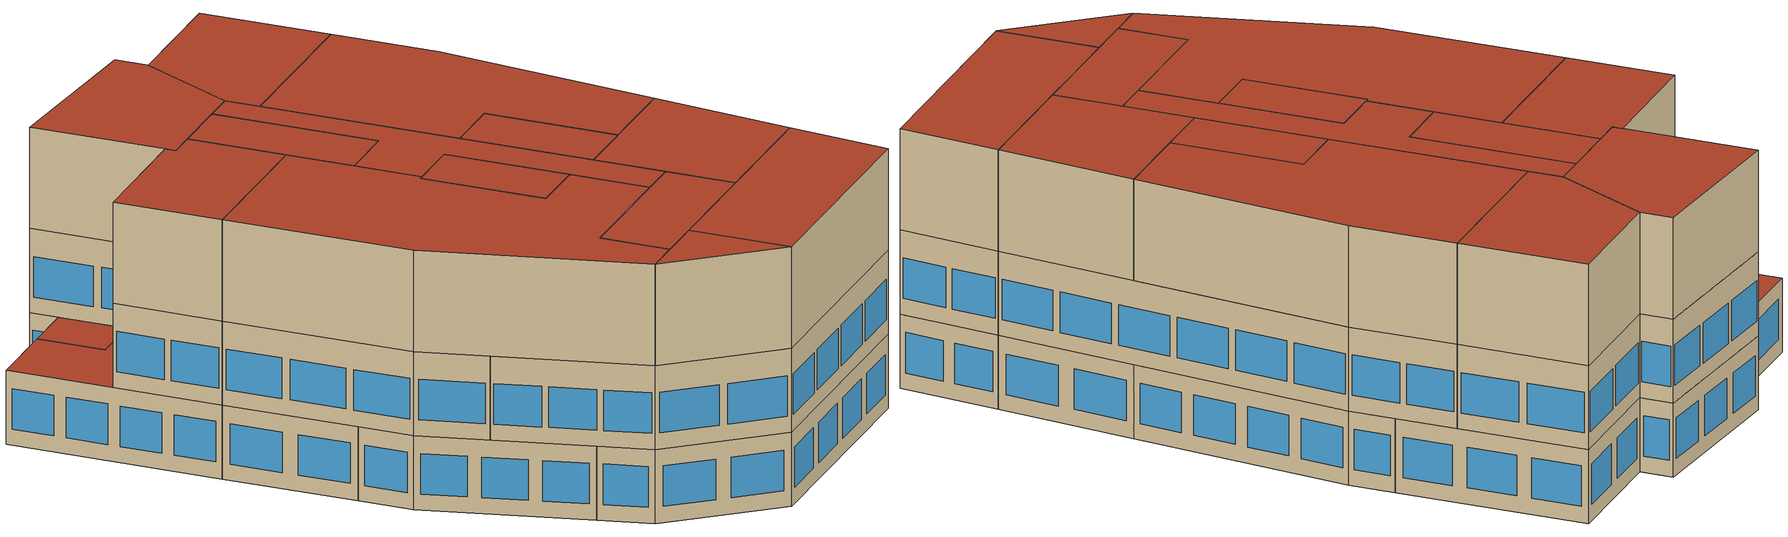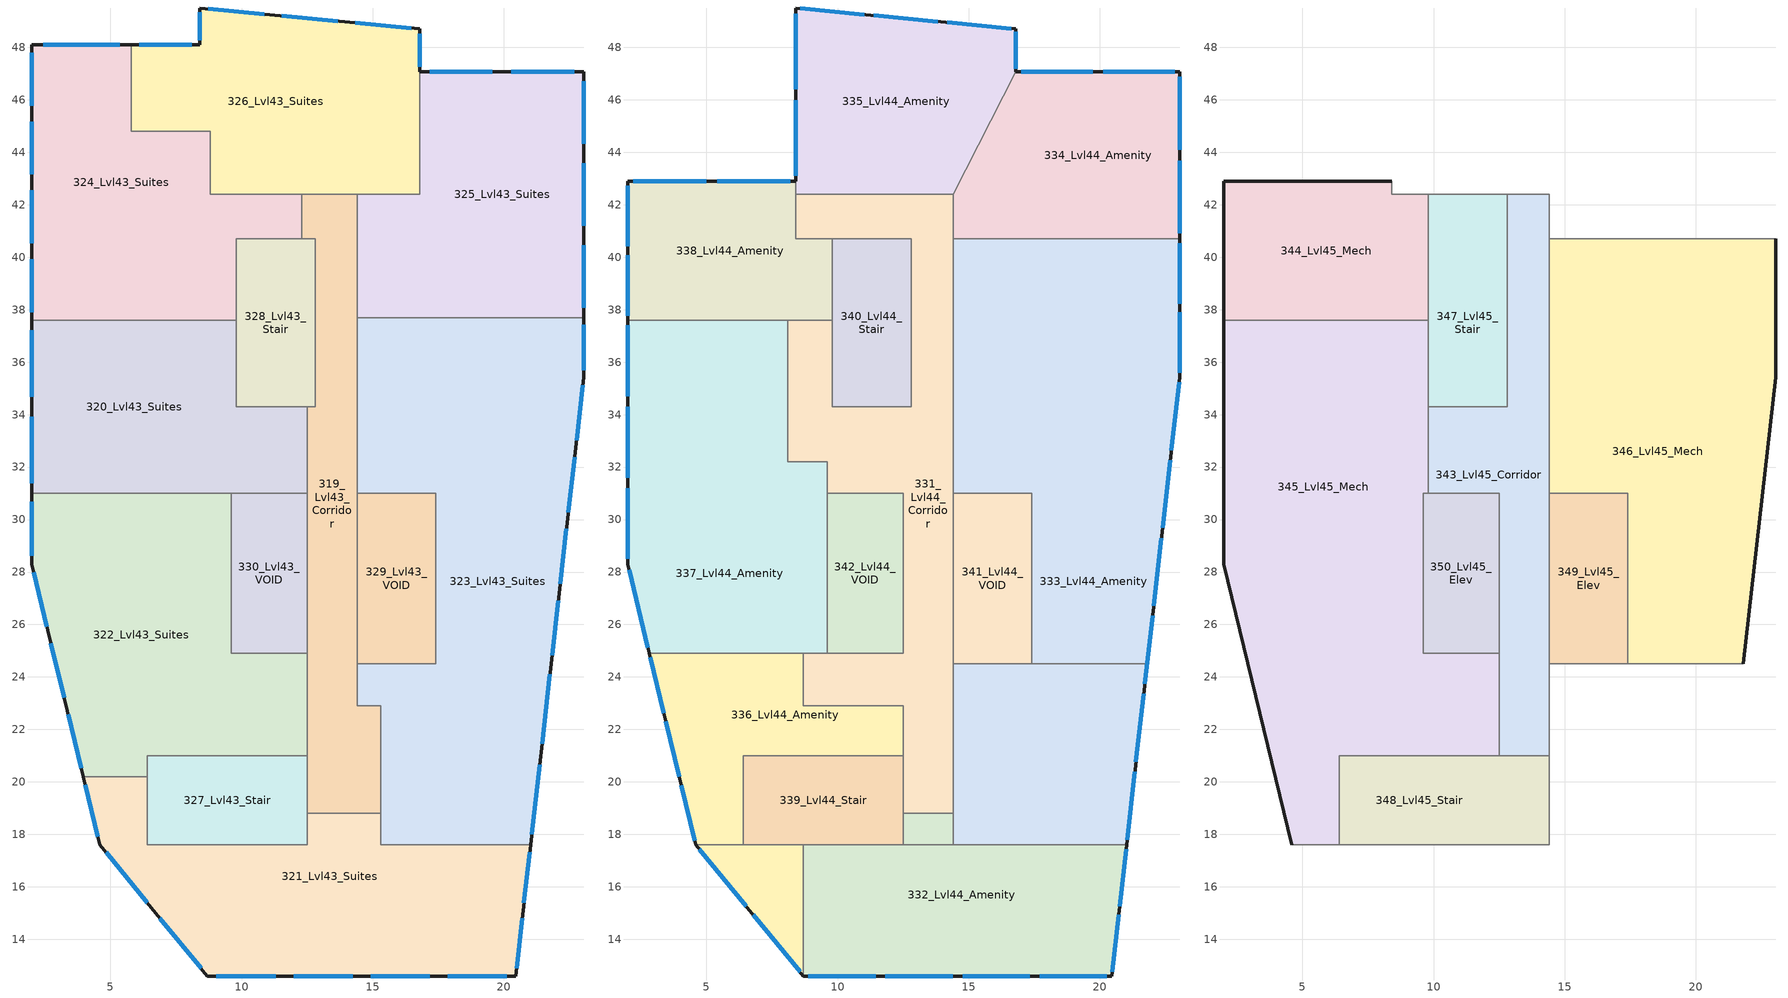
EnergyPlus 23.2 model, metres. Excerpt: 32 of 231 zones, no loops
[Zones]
319_Lvl43_Corridor
 floor adiabatic (Interior Floor): 14.4,42.4 14.4,22.9 15.3,22.9 15.3,18.8 12.5,18.8 12.5,34.3 12.8,34.3 12.8,40.7 12.3,40.7 12.3,42.4 z40.35
 wall to 321_Lvl43_Suites (Interior Wall): 12.5,18.8 15.3,18.8 z40.35:44
 wall to 328_Lvl43_Stair (Interior Wall): 12.3,40.7 12.8,40.7 12.8,34.3 12.5,34.3 z40.35:44
 wall to 320_Lvl43_Suites (Interior Wall): 12.5,34.3 12.5,31 z40.35:44
 wall to 330_Lvl43_VOID (Interior Wall): 12.5,31 12.5,24.9 z40.35:44
 wall to 322_Lvl43_Suites (Interior Wall): 12.5,24.9 12.5,21 z40.35:44
 wall to 327_Lvl43_Stair (Interior Wall): 12.5,21 12.5,18.8 z40.35:44
 wall to 323_Lvl43_Suites (Interior Wall): 15.3,18.8 15.3,22.9 14.4,22.9 14.4,24.5 / 14.4,31 14.4,37.7 z40.35:44
 wall to 329_Lvl43_VOID (Interior Wall): 14.4,24.5 14.4,31 z40.35:44
 wall to 325_Lvl43_Suites (Interior Wall): 14.4,37.7 14.4,42.4 z40.35:44
 wall to 326_Lvl43_Suites (Interior Wall): 14.4,42.4 12.3,42.4 z40.35:44
 wall to 324_Lvl43_Suites (Interior Wall): 12.3,42.4 12.3,40.7 z40.35:44
 ceiling adiabatic (Interior Ceiling): 14.4,22.9 14.4,18.8 15.3,18.8 15.3,22.9 z44; 12.3,42.4 12.3,40.7 12.8,40.7 12.8,34.3 12.5,34.3 12.5,18.8 14.4,18.8 14.4,42.4 z44
320_Lvl43_Suites
 floor adiabatic (Interior Floor): 9.8,37.6 9.8,34.3 12.5,34.3 12.5,31 2,31 2,37.6 z40.35
 wall outside (Typ Wall 1): 2,37.6 2,31 z40.35:44
 wall to 322_Lvl43_Suites (Interior Wall): 2,31 9.6,31 z40.35:44
 wall to 330_Lvl43_VOID (Interior Wall): 9.6,31 12.5,31 z40.35:44
 wall to 328_Lvl43_Stair (Interior Wall): 12.5,34.3 9.8,34.3 9.8,37.6 z40.35:44
 wall to 324_Lvl43_Suites (Interior Wall): 9.8,37.6 2,37.6 z40.35:44
 window (Typical Glass): 2,37.21 2,34.69 / 2,33.91 2,31.39 z41.15:43.15
 ceiling adiabatic (Interior Ceiling): 2,37.6 2,31 9.6,31 9.6,32.2 8.1,32.2 8.1,37.6 z44; 8.1,37.6 8.1,32.2 9.6,32.2 9.6,31 12.5,31 12.5,34.3 9.8,34.3 9.8,37.6 z44
321_Lvl43_Suites
 floor adiabatic (Interior Floor): 21.02,17.6 20.45,12.6 8.7,12.6 4.6,17.6 3.97,20.2 6.4,20.2 6.4,17.6 12.5,17.6 12.5,18.8 15.3,18.8 15.3,17.6 z40.35
 wall outside (Typ Wall 1): 3.97,20.2 4.6,17.6 8.7,12.6 20.45,12.6 21.02,17.6 z40.35:44
 wall to 327_Lvl43_Stair (Interior Wall): 12.5,18.8 12.5,17.6 6.4,17.6 6.4,20.2 z40.35:44
 wall to 322_Lvl43_Suites (Interior Wall): 6.4,20.2 3.97,20.2 z40.35:44
 wall to 323_Lvl43_Suites (Interior Wall): 21.02,17.6 15.3,17.6 15.3,18.8 z40.35:44
 window (Typical Glass): 4.04,19.9 4.53,17.9 / 4.84,17.31 6.41,15.39 / 6.89,14.81 8.46,12.89 / 11.98,12.6 14.23,12.6 / 17.85,12.6 20.1,12.6 / 9.04,12.6 11.29,12.6 / 14.92,12.6 17.17,12.6 / 20.48,12.89 20.7,14.81 / 20.76,15.39 20.98,17.31 z41.15:43.15
 ceiling adiabatic (Interior Ceiling): 3.97,20.2 4.6,17.6 8.7,12.6 8.7,17.6 6.4,17.6 6.4,20.2 z44; 14.4,18.8 14.4,17.6 15.3,17.6 15.3,18.8 z44; 8.7,17.6 8.7,12.6 20.45,12.6 21.02,17.6 14.4,17.6 14.4,18.8 12.5,18.8 12.5,17.6 z44
322_Lvl43_Suites
 floor adiabatic (Interior Floor): 9.6,31 9.6,24.9 12.5,24.9 12.5,21 6.4,21 6.4,20.2 3.97,20.2 2,28.3 2,31 z40.35
 wall outside (Typ Wall 1): 2,31 2,28.3 3.97,20.2 z40.35:44
 wall to 327_Lvl43_Stair (Interior Wall): 6.4,20.2 6.4,21 12.5,21 z40.35:44
 wall to 330_Lvl43_VOID (Interior Wall): 12.5,24.9 9.6,24.9 9.6,31 z40.35:44
 window (Typical Glass): 2,30.68 2,28.62 / 2.08,27.98 2.58,25.92 / 2.73,25.28 3.24,23.22 / 3.39,22.58 3.89,20.52 z41.15:43.15
 ceiling adiabatic (Interior Ceiling): 2,31 2,28.3 2.83,24.9 9.6,24.9 9.6,31 z44; 2.83,24.9 3.97,20.2 6.4,20.2 6.4,21 12.5,21 12.5,22.9 8.7,22.9 8.7,24.9 z44; 8.7,24.9 8.7,22.9 12.5,22.9 12.5,24.9 z44
323_Lvl43_Suites
 floor adiabatic (Interior Floor): 23.04,37.7 23.04,35.43 21.02,17.6 15.3,17.6 15.3,22.9 14.4,22.9 14.4,24.5 17.4,24.5 17.4,31 14.4,31 14.4,37.7 z40.35
 wall outside (Typ Wall 1): 21.02,17.6 21.8,24.5 23.04,35.43 23.04,37.7 z40.35:44
 wall to 325_Lvl43_Suites (Interior Wall): 23.04,37.7 14.4,37.7 z40.35:44
 wall to 329_Lvl43_VOID (Interior Wall): 14.4,31 17.4,31 17.4,24.5 14.4,24.5 z40.35:44
 window (Typical Glass): 21.06,18 21.36,20.65 / 21.45,21.45 21.75,24.1 / 21.84,24.82 22.07,26.91 / 22.46,30.28 22.7,32.38 / 22.77,33.02 23.01,35.11 / 22.15,27.55 22.39,29.65 / 23.04,35.7 23.04,37.44 z41.15:43.15
 ceiling adiabatic (Interior Ceiling): 14.4,37.7 14.4,31 17.4,31 17.4,24.5 14.4,24.5 14.4,22.9 15.3,22.9 15.3,17.6 21.02,17.6 23.04,35.43 23.04,37.7 z44
324_Lvl43_Suites
 floor adiabatic (Interior Floor): 8.8,44.8 8.8,42.4 12.3,42.4 12.3,40.7 9.8,40.7 9.8,37.6 2,37.6 2,48.1 5.8,48.1 5.8,44.8 z40.35
 wall outside (Typ Wall 1): 5.8,48.1 2,48.1 2,37.6 z40.35:44
 wall to 326_Lvl43_Suites (Interior Wall): 12.3,42.4 10.7,42.4 8.8,42.4 8.8,44.8 5.8,44.8 5.8,48.1 z40.35:44
 wall to 328_Lvl43_Stair (Interior Wall): 9.8,37.6 9.8,40.7 12.3,40.7 z40.35:44
 window (Typical Glass): 5.36,48.1 2.44,48.1 / 2,45.17 2,43.16 / 2,42.54 2,40.53 / 2,39.92 2,37.91 / 2,47.79 2,45.78 z41.15:43.15
 ceiling adiabatic (Interior Ceiling): 2,42.9 2,37.6 9.8,37.6 9.8,40.7 8.4,40.7 8.4,42.9 z44; 8.4,44.8 8.4,42.4 8.8,42.4 8.8,44.8 z44; 8.4,42.4 8.4,40.7 12.3,40.7 12.3,42.4 z44
 roof outside (Typical Roof): 2,48.1 2,42.9 8.4,42.9 8.4,44.8 5.8,44.8 5.8,48.1 z44
325_Lvl43_Suites
 floor adiabatic (Interior Floor): 23.04,47.08 23.04,37.7 14.4,37.7 14.4,42.4 16.8,42.4 16.8,47.08 z40.35
 wall outside (Typ Wall 1): 23.04,37.7 23.04,47.08 16.8,47.08 z40.35:44
 wall to 326_Lvl43_Suites (Interior Wall): 16.8,47.08 16.8,42.4 14.4,42.4 z40.35:44
 window (Typical Glass): 22.68,47.08 20.29,47.08 / 19.56,47.08 17.16,47.08 / 23.04,41.19 23.04,43.59 / 23.04,38.06 23.04,40.46 / 23.04,44.32 23.04,46.71 z41.15:43.15
 ceiling adiabatic (Interior Ceiling): 16.8,47.08 16.8,42.4 14.4,42.4 14.4,40.7 23.04,40.7 23.04,47.08 z44; 14.4,40.7 14.4,37.7 23.04,37.7 23.04,40.7 z44
326_Lvl43_Suites
 floor adiabatic (Interior Floor): 16.8,48.7 16.8,42.4 8.8,42.4 8.8,44.8 5.8,44.8 5.8,48.1 8.4,48.1 8.4,49.5 z40.35
 wall outside (Typ Wall 1): 16.8,47.08 16.8,48.7 8.4,49.5 8.4,48.1 5.8,48.1 z40.35:44
 window (Typical Glass): 8.4,49.34 8.4,48.26 / 16.8,47.27 16.8,48.51 / 16.47,48.73 14.33,48.94 / 13.67,49 11.53,49.2 / 10.87,49.26 8.73,49.47 / 8.1,48.1 6.1,48.1 z41.15:43.15
 ceiling adiabatic (Interior Ceiling): 8.4,49.5 8.4,44.8 8.8,44.8 8.8,42.4 14.4,42.4 16.8,47.08 16.8,48.7 z44; 16.8,47.08 14.4,42.4 16.8,42.4 z44
 roof outside (Typical Roof): 5.8,48.1 5.8,44.8 8.4,44.8 8.4,48.1 z44
327_Lvl43_Stair
 floor adiabatic (Interior Floor): 12.5,21 12.5,17.6 6.4,17.6 6.4,21 z40.35
 ceiling adiabatic (Interior Ceiling): 6.4,21 6.4,17.6 12.5,17.6 12.5,21 z44
328_Lvl43_Stair
 floor adiabatic (Interior Floor): 12.8,40.7 12.8,34.3 9.8,34.3 9.8,40.7 z40.35
 ceiling adiabatic (Interior Ceiling): 9.8,40.7 9.8,34.3 12.8,34.3 12.8,40.7 z44
329_Lvl43_VOID
 floor adiabatic (Interior Floor): 17.4,31 17.4,24.5 14.4,24.5 14.4,31 z40.35
 ceiling adiabatic (Interior Ceiling): 14.4,31 14.4,24.5 17.4,24.5 17.4,31 z44
330_Lvl43_VOID
 floor adiabatic (Interior Floor): 12.5,31 12.5,24.9 9.6,24.9 9.6,31 z40.35
 ceiling adiabatic (Interior Ceiling): 9.6,31 9.6,24.9 12.5,24.9 12.5,31 z44
331_Lvl44_Corridor
 floor adiabatic (Interior Floor): 9.8,37.6 9.8,34.3 12.5,34.3 12.5,31 9.6,31 9.6,32.2 8.1,32.2 8.1,37.6 z44; 12.5,24.9 12.5,22.9 8.7,22.9 8.7,24.9 z44; 12.3,42.4 12.3,40.7 8.4,40.7 8.4,42.4 z44; 14.4,42.4 14.4,18.8 12.5,18.8 12.5,34.3 12.8,34.3 12.8,40.7 12.3,40.7 12.3,42.4 z44
 wall to 338_Lvl44_Amenity (Interior Wall): 8.4,42.4 8.4,40.7 9.8,40.7 / 9.8,37.6 8.1,37.6 z44:48.15
 wall to 337_Lvl44_Amenity (Interior Wall): 9.6,24.9 8.7,24.9 / 8.1,37.6 8.1,32.2 9.6,32.2 9.6,31 z44:48.15
 wall to 342_Lvl44_VOID (Interior Wall): 9.6,31 12.5,31 12.5,24.9 9.6,24.9 z44:48.15
 wall to 336_Lvl44_Amenity (Interior Wall): 8.7,24.9 8.7,22.9 12.5,22.9 12.5,21 z44:48.15
 wall to 339_Lvl44_Stair (Interior Wall): 12.5,21 12.5,18.8 z44:48.15
 wall to 332_Lvl44_Amenity (Interior Wall): 12.5,18.8 14.4,18.8 z44:48.15
 wall to 333_Lvl44_Amenity (Interior Wall): 14.4,18.8 14.4,24.5 / 14.4,31 14.4,40.7 z44:48.15
 wall to 341_Lvl44_VOID (Interior Wall): 14.4,24.5 14.4,31 z44:48.15
 wall to 334_Lvl44_Amenity (Interior Wall): 14.4,40.7 14.4,42.4 z44:48.15
 wall to 335_Lvl44_Amenity (Interior Wall): 14.4,42.4 8.4,42.4 z44:48.15
 wall to 340_Lvl44_Stair (Interior Wall): 9.8,40.7 12.8,40.7 12.8,34.3 9.8,34.3 9.8,37.6 z44:48.15
 ceiling adiabatic (Interior Ceiling): 8.1,37.6 8.1,32.2 9.6,32.2 9.6,31 9.8,31 9.8,37.6 z48.15; 8.7,24.9 8.7,22.9 12.5,22.9 12.5,24.9 z48.15; 9.8,42.4 9.8,40.7 12.8,40.7 12.8,42.4 z48.15; 8.4,42.4 8.4,40.7 9.8,40.7 9.8,42.4 z48.15; 12.5,21 12.5,18.8 14.4,18.8 14.4,21 z48.15; 12.8,42.4 12.8,34.3 9.8,34.3 9.8,31 12.5,31 12.5,21 14.4,21 14.4,42.4 z48.15
332_Lvl44_Amenity
 floor adiabatic (Interior Floor): 21.02,17.6 20.45,12.6 8.7,12.6 8.7,17.6 12.5,17.6 12.5,18.8 14.4,18.8 14.4,17.6 z44
 wall outside (Typ Wall 1): 8.7,12.6 20.45,12.6 21.02,17.6 z44:48.15; 8.7,12.6 20.45,12.6 21.02,17.6 z48.15:53.15
 wall to 333_Lvl44_Amenity (Interior Wall): 21.02,17.6 15.3,17.6 14.4,17.6 z48.15:53.15; 21.02,17.6 14.4,17.6 14.4,18.8 z44:48.15
 wall to 348_Lvl45_Stair (Interior Wall): 14.4,17.6 12.5,17.6 8.7,17.6 z48.15:53.15
 wall to 336_Lvl44_Amenity (Interior Wall): 8.7,17.6 8.7,12.6 z48.15:53.15; 8.7,17.6 8.7,12.6 z44:48.15
 wall to 339_Lvl44_Stair (Interior Wall): 12.5,18.8 12.5,17.6 8.7,17.6 z44:48.15
 window (Typical Glass): 8.89,12.6 11.45,12.6 / 11.83,12.6 14.38,12.6 / 14.76,12.6 17.32,12.6 / 17.7,12.6 20.26,12.6 / 20.47,12.76 20.71,14.94 / 20.75,15.26 21,17.44 z44.8:46.8
 ceiling adiabatic (Interior Ceiling): 12.5,18.8 12.5,17.6 14.4,17.6 14.4,18.8 z48.15
 roof outside (Typical Roof): 8.7,17.6 8.7,12.6 20.45,12.6 21.02,17.6 z53.15
333_Lvl44_Amenity
 floor adiabatic (Interior Floor): 23.04,40.7 23.04,37.7 14.4,37.7 14.4,40.7 z44; 23.04,37.7 23.04,35.43 21.02,17.6 15.3,17.6 15.3,22.9 14.4,22.9 14.4,24.5 17.4,24.5 17.4,31 14.4,31 14.4,37.7 z44; 15.3,18.8 15.3,17.6 14.4,17.6 14.4,18.8 z44; 15.3,22.9 15.3,18.8 14.4,18.8 14.4,22.9 z44
 wall outside (Typ Wall 1): 21.02,17.6 21.8,24.5 z48.15:53.15; 21.02,17.6 23.04,35.43 23.04,40.7 z44:48.15
 wall to 343_Lvl45_Corridor (Interior Wall): 14.4,24.5 14.4,21 z48.15:53.15
 wall to 348_Lvl45_Stair (Interior Wall): 14.4,21 14.4,17.6 z48.15:53.15
 wall to 349_Lvl45_Elev (Interior Wall): 17.4,24.5 14.4,24.5 z48.15:53.15
 wall to 346_Lvl45_Mech (Interior Wall): 21.8,24.5 17.4,24.5 z48.15:53.15
 wall to 341_Lvl44_VOID (Interior Wall): 14.4,31 17.4,31 17.4,24.5 14.4,24.5 z44:48.15
 wall to 334_Lvl44_Amenity (Interior Wall): 23.04,40.7 14.4,40.7 z44:48.15
 window (Typical Glass): 21.04,17.79 21.33,20.38 / 22.39,29.68 22.68,32.27 / 21.71,23.73 22.01,26.32 / 22.05,26.71 22.35,29.3 / 21.38,20.76 21.67,23.35 / 22.73,32.65 23.02,35.24 / 23.04,35.6 23.04,37.9 / 23.04,38.23 23.04,40.53 z44.8:46.8
 ceiling adiabatic (Interior Ceiling): 14.4,40.7 14.4,31 17.4,31 17.4,24.5 21.8,24.5 23.04,35.43 23.04,40.7 z48.15
 roof outside (Typical Roof): 14.4,24.5 14.4,17.6 21.02,17.6 21.8,24.5 z53.15
334_Lvl44_Amenity
 floor adiabatic (Interior Floor): 16.8,47.08 16.8,42.4 14.4,42.4 z44; 23.04,47.08 23.04,40.7 14.4,40.7 14.4,42.4 16.8,42.4 16.8,47.08 z44
 wall outside (Typ Wall 1): 23.04,40.7 23.04,47.08 16.8,47.08 z48.15:53.15; 23.04,40.7 23.04,47.08 16.8,47.08 z44:48.15
 wall to 335_Lvl44_Amenity (Interior Wall): 16.8,47.08 14.4,42.4 z44:48.15; 16.8,47.08 14.4,42.4 z48.15:53.15
 wall to 343_Lvl45_Corridor (Interior Wall): 14.4,42.4 14.4,40.7 z48.15:53.15
 wall to 346_Lvl45_Mech (Interior Wall): 14.4,40.7 23.04,40.7 z48.15:53.15
 window (Typical Glass): 23.04,44.09 23.04,46.87 / 23.04,40.9 23.04,43.68 / 22.84,47.08 20.12,47.08 / 19.72,47.08 17,47.08 z44.8:46.8
 roof outside (Typical Roof): 16.8,47.08 14.4,42.4 14.4,40.7 23.04,40.7 23.04,47.08 z53.15
335_Lvl44_Amenity
 floor adiabatic (Interior Floor): 16.8,48.7 16.8,47.08 14.4,42.4 8.8,42.4 8.8,44.8 8.4,44.8 8.4,49.5 z44; 8.8,44.8 8.8,42.4 8.4,42.4 8.4,44.8 z44
 wall outside (Typ Wall 1): 16.8,47.08 16.8,48.7 8.4,49.5 8.4,42.9 z44:48.15; 16.8,47.08 16.8,48.7 8.4,49.5 8.4,42.9 z48.15:53.15
 wall to 338_Lvl44_Amenity (Interior Wall): 8.4,42.9 8.4,42.4 z44:48.15
 wall to 344_Lvl45_Mech (Interior Wall): 8.4,42.9 8.4,42.4 9.8,42.4 z48.15:53.15
 wall to 347_Lvl45_Stair (Interior Wall): 9.8,42.4 12.8,42.4 z48.15:53.15
 wall to 343_Lvl45_Corridor (Interior Wall): 12.8,42.4 14.4,42.4 z48.15:53.15
 window (Typical Glass): 8.4,49.29 8.4,46.41 / 8.4,45.99 8.4,43.11 / 16.8,47.18 16.8,48.6 / 11.02,49.25 8.58,49.48 / 13.82,48.98 11.38,49.22 / 16.62,48.72 14.18,48.95 z44.8:46.8
 roof outside (Typical Roof): 8.4,49.5 8.4,42.4 14.4,42.4 16.8,47.08 16.8,48.7 z53.15
336_Lvl44_Amenity
 floor adiabatic (Interior Floor): 12.5,22.9 12.5,21 6.4,21 6.4,20.2 3.97,20.2 2.83,24.9 8.7,24.9 8.7,22.9 z44; 6.4,20.2 6.4,17.6 8.7,17.6 8.7,12.6 4.6,17.6 3.97,20.2 z44
 wall outside (Typ Wall 1): 2.83,24.9 4.6,17.6 8.7,12.6 z44:48.15; 4.6,17.6 8.7,12.6 z48.15:53.15
 wall to 337_Lvl44_Amenity (Interior Wall): 8.7,24.9 2.83,24.9 z44:48.15
 wall to 345_Lvl45_Mech (Interior Wall): 6.4,17.6 4.6,17.6 z48.15:53.15
 wall to 348_Lvl45_Stair (Interior Wall): 8.7,17.6 6.4,17.6 z48.15:53.15
 wall to 339_Lvl44_Stair (Interior Wall): 8.7,17.6 6.4,17.6 6.4,21 12.5,21 z44:48.15
 window (Typical Glass): 4.05,19.88 4.56,17.76 / 3.46,22.31 3.97,20.19 / 2.86,24.74 3.38,22.62 / 4.73,17.44 6.52,15.26 / 6.78,14.94 8.57,12.76 z44.8:46.8
 ceiling adiabatic (Interior Ceiling): 2.83,24.9 4.6,17.6 6.4,17.6 6.4,21 12.5,21 12.5,22.9 8.7,22.9 8.7,24.9 z48.15
 roof outside (Typical Roof): 4.6,17.6 8.7,12.6 8.7,17.6 z53.15
337_Lvl44_Amenity
 floor adiabatic (Interior Floor): 9.6,31 9.6,24.9 2.83,24.9 2,28.3 2,31 z44; 8.1,37.6 8.1,32.2 9.6,32.2 9.6,31 2,31 2,37.6 z44
 wall outside (Typ Wall 1): 2,37.6 2,28.3 2.83,24.9 z44:48.15
 wall to 342_Lvl44_VOID (Interior Wall): 9.6,24.9 9.6,31 z44:48.15
 wall to 338_Lvl44_Amenity (Interior Wall): 8.1,37.6 2,37.6 z44:48.15
 window (Typical Glass): 2,31.2 2,28.5 / 2,34.3 2,31.6 / 2,37.4 2,34.7 / 2.05,28.08 2.77,25.12 z44.8:46.8
 ceiling adiabatic (Interior Ceiling): 2,37.6 2,28.3 2.83,24.9 9.6,24.9 9.6,32.2 8.1,32.2 8.1,37.6 z48.15
338_Lvl44_Amenity
 floor adiabatic (Interior Floor): 8.4,42.9 8.4,40.7 9.8,40.7 9.8,37.6 2,37.6 2,42.9 z44
 wall outside (Typ Wall 1): 8.4,42.9 2,42.9 2,37.6 z44:48.15
 wall to 340_Lvl44_Stair (Interior Wall): 9.8,37.6 9.8,40.7 z44:48.15
 window (Typical Glass): 2,42.73 2,40.42 / 2,40.08 2,37.77 / 8.19,42.9 5.41,42.9 / 4.99,42.9 2.21,42.9 z44.8:46.8
 ceiling adiabatic (Interior Ceiling): 2,42.9 2,37.6 9.8,37.6 9.8,40.7 8.4,40.7 8.4,42.9 z48.15
339_Lvl44_Stair
 floor adiabatic (Interior Floor): 12.5,21 12.5,17.6 6.4,17.6 6.4,21 z44
 ceiling adiabatic (Interior Ceiling): 6.4,21 6.4,17.6 12.5,17.6 12.5,21 z48.15
340_Lvl44_Stair
 floor adiabatic (Interior Floor): 12.8,40.7 12.8,34.3 9.8,34.3 9.8,40.7 z44
 ceiling adiabatic (Interior Ceiling): 9.8,40.7 9.8,34.3 12.8,34.3 12.8,40.7 z48.15
341_Lvl44_VOID
 floor adiabatic (Interior Floor): 17.4,31 17.4,24.5 14.4,24.5 14.4,31 z44
 ceiling adiabatic (Interior Ceiling): 14.4,31 14.4,24.5 17.4,24.5 17.4,31 z48.15
342_Lvl44_VOID
 floor adiabatic (Interior Floor): 12.5,31 12.5,24.9 9.6,24.9 9.6,31 z44
 ceiling adiabatic (Interior Ceiling): 9.6,31 9.6,24.9 12.5,24.9 12.5,31 z48.15
343_Lvl45_Corridor
 floor adiabatic (Interior Floor): 14.4,42.4 14.4,21 12.5,21 12.5,31 9.8,31 9.8,34.3 12.8,34.3 12.8,42.4 z48.15
 wall to 349_Lvl45_Elev (Interior Wall): 14.4,24.5 14.4,31 z48.15:53.15
 wall to 346_Lvl45_Mech (Interior Wall): 14.4,31 14.4,40.7 z48.15:53.15
 wall to 347_Lvl45_Stair (Interior Wall): 12.8,42.4 12.8,34.3 9.8,34.3 z48.15:53.15
 wall to 345_Lvl45_Mech (Interior Wall): 9.8,34.3 9.8,31 / 12.5,24.9 12.5,21 z48.15:53.15
 wall to 350_Lvl45_Elev (Interior Wall): 9.8,31 12.5,31 12.5,24.9 z48.15:53.15
 wall to 348_Lvl45_Stair (Interior Wall): 12.5,21 14.4,21 z48.15:53.15
 roof outside (Typical Roof): 12.8,42.4 12.8,34.3 9.8,34.3 9.8,31 12.5,31 12.5,21 14.4,21 14.4,42.4 z53.15
344_Lvl45_Mech
 floor adiabatic (Interior Floor): 8.4,42.9 8.4,40.7 9.8,40.7 9.8,37.6 2,37.6 2,42.9 z48.15; 9.8,42.4 9.8,40.7 8.4,40.7 8.4,42.4 z48.15
 wall outside (Typ Wall 1): 8.4,42.9 2,42.9 2,37.6 z48.15:53.15
 wall to 345_Lvl45_Mech (Interior Wall): 2,37.6 9.8,37.6 z48.15:53.15
 wall to 347_Lvl45_Stair (Interior Wall): 9.8,37.6 9.8,42.4 z48.15:53.15
 roof outside (Typical Roof): 2,42.9 2,37.6 9.8,37.6 9.8,42.4 8.4,42.4 8.4,42.9 z53.15
345_Lvl45_Mech
 floor adiabatic (Interior Floor): 8.1,37.6 8.1,32.2 9.6,32.2 9.6,24.9 2.83,24.9 2,28.3 2,37.6 z48.15; 12.5,22.9 12.5,21 6.4,21 6.4,17.6 4.6,17.6 2.83,24.9 8.7,24.9 8.7,22.9 z48.15; 9.8,37.6 9.8,31 9.6,31 9.6,32.2 8.1,32.2 8.1,37.6 z48.15; 12.5,24.9 12.5,22.9 8.7,22.9 8.7,24.9 z48.15
 wall outside (Typ Wall 1): 2,37.6 2,28.3 4.6,17.6 z48.15:53.15
 wall to 347_Lvl45_Stair (Interior Wall): 9.8,34.3 9.8,37.6 z48.15:53.15
 wall to 348_Lvl45_Stair (Interior Wall): 6.4,17.6 6.4,21 12.5,21 z48.15:53.15
 wall to 350_Lvl45_Elev (Interior Wall): 12.5,24.9 9.6,24.9 9.6,31 9.8,31 z48.15:53.15
 roof outside (Typical Roof): 2,37.6 2,28.3 4.6,17.6 6.4,17.6 6.4,21 12.5,21 12.5,24.9 9.6,24.9 9.6,31 9.8,31 9.8,37.6 z53.15
346_Lvl45_Mech
 floor adiabatic (Interior Floor): 23.04,40.7 23.04,35.43 21.8,24.5 17.4,24.5 17.4,31 14.4,31 14.4,40.7 z48.15
 wall outside (Typ Wall 1): 21.8,24.5 23.04,35.43 23.04,40.7 z48.15:53.15
 wall to 349_Lvl45_Elev (Interior Wall): 14.4,31 17.4,31 17.4,24.5 z48.15:53.15
 roof outside (Typical Roof): 14.4,40.7 14.4,31 17.4,31 17.4,24.5 21.8,24.5 23.04,35.43 23.04,40.7 z53.15
347_Lvl45_Stair
 floor adiabatic (Interior Floor): 12.8,40.7 12.8,34.3 9.8,34.3 9.8,40.7 z48.15; 12.8,42.4 12.8,40.7 9.8,40.7 9.8,42.4 z48.15
 roof outside (Typical Roof): 9.8,42.4 9.8,34.3 12.8,34.3 12.8,42.4 z53.15
348_Lvl45_Stair
 floor adiabatic (Interior Floor): 12.5,21 12.5,17.6 6.4,17.6 6.4,21 z48.15; 14.4,18.8 14.4,17.6 12.5,17.6 12.5,18.8 z48.15; 14.4,21 14.4,18.8 12.5,18.8 12.5,21 z48.15
 roof outside (Typical Roof): 6.4,21 6.4,17.6 14.4,17.6 14.4,21 z53.15
349_Lvl45_Elev
 floor adiabatic (Interior Floor): 17.4,31 17.4,24.5 14.4,24.5 14.4,31 z48.15
 roof outside (Typical Roof): 14.4,31 14.4,24.5 17.4,24.5 17.4,31 z53.15
350_Lvl45_Elev
 floor adiabatic (Interior Floor): 12.5,31 12.5,24.9 9.6,24.9 9.6,31 z48.15
 roof outside (Typical Roof): 9.6,31 9.6,24.9 12.5,24.9 12.5,31 z53.15
[Building]
ParksideA: North Axis {deg}=20; Terrain=City; Solar Distribution=FullExterior
[Site:Location]
Toronto-City Centre_ON_CAN Design_Conditions: Latitude {deg}=43.67; Longitude {deg}=-79.4; Time Zone {hr}=-5; Elevation {m}=112.5
[SizingPeriod:DesignDay] Day of Month=21; Dry-Bulb Temperature Range Modifier Type=DefaultMultipliers; Humidity Condition Type=Wetbulb; Barometric Pressure {Pa}=99981; Wind Direction {deg}=0; Rain Indicator=No; Snow Indicator=No; Daylight Saving Time Indicator=No
Name | Month | Day Type | Maximum Dry-Bulb Temperature {C} | Daily Dry-Bulb Temperature Range {deltaC} | Wetbulb or DewPoint at Maximum Dry-Bulb {C} | Wind Speed {m/s} | Solar Model Indicator | Sky Clearness | ASHRAE Clear Sky Optical Depth for Beam Irradiance (taub) | ASHRAE Clear Sky Optical Depth for Diffuse Irradiance (taud)
Toronto-City Centre Ann Htg 99.6% Condns DB | 1 | WinterDesignDay | -16.4 | 0 | -16.4 | 0 | ASHRAEClearSky | 0
Toronto-City Centre Ann Clg .4% Condns DB=>MWB | 7 | SummerDesignDay | 31 | 8.3 | 23.1 | 3.35 | ASHRAETau |  | 0.434 | 2.262
[Site:GroundTemperature:BuildingSurface]
15, 15, 15, 16, 18, 18, 18, 18, 16, 15, 15, 15
[Site:GroundTemperature:FCfactorMethod]
January Ground Temperature {C}=10.3; February Ground Temperature {C}=3.7; March Ground Temperature {C}=-0.1; April Ground Temperature {C}=-6.1; May Ground Temperature {C}=-3.6; June Ground Temperature {C}=1.2; July Ground Temperature {C}=7.7; August Ground Temperature {C}=14.6; September Ground Temperature {C}=19.8; October Ground Temperature {C}=22.2; November Ground Temperature {C}=21.9; December Ground Temperature {C}=17.1
[Site:WaterMainsTemperature]
Calculation Method=CorrelationFromWeatherFile
[Material] Thermal Absorptance=0.9
Name | Roughness | Thickness {m} | Conductivity {W/m-K} | Density {kg/m3} | Specific Heat {J/kg-K} | Solar Absorptance | Visible Absorptance
Wall Insulation1 | MediumRough | 0.041 | 0.0432 | 91 | 837 | 0.5 | 0.5
R30 Roof Ins | MediumRough | 0.2589 | 0.049 | 265 | 836.8 | 0.7 | 0.7
1/2IN Gypsum | Smooth | 0.0127 | 0.16 | 784.9 | 830 | 0.4 | 0.4
1IN Stucco | Smooth | 0.0253 | 0.6918 | 1858 | 837 | 0.92 | 0.92
8IN Concrete HW | MediumRough | 0.2033 | 1.7296 | 2243 | 837 | 0.65 | 0.65
F16 Acoustic tile | MediumSmooth | 0.0191 | 0.06 | 368 | 590 | 0.3 | 0.3
Roof Membrane | VeryRough | 0.0095 | 0.16 | 1121.29 | 1460 | 0.7 | 0.7
M11 100mm lightweight concrete | MediumRough | 0.1016 | 0.53 | 1280 | 840 | 0.5 | 0.5
MAT-CC05 4 HW CONCRETE | Rough | 0.1016 | 1.311 | 2240 | 836.8 | 0.85 | 0.85
[Material:AirGap]
Name | Thermal Resistance {m2-K/W}
F05 Ceiling air space resistance | 0.18
F04 Wall air space resistance | 0.15
[WindowMaterial:SimpleGlazingSystem]
Typical Glass Mat: U-Factor {W/m2-K}=1.9873; Solar Heat Gain Coefficient=0.35
[Construction]
Typ Wall 1: 1IN Stucco, 8IN Concrete HW, Wall Insulation1, 1/2IN Gypsum
Typical Roof: Roof Membrane, R30 Roof Ins, MAT-CC05 4 HW CONCRETE
Typical Glass: Typical Glass Mat
Interior Ceiling: M11 100mm lightweight concrete, F05 Ceiling air space resistance, F16 Acoustic tile
Interior Floor: F16 Acoustic tile, F05 Ceiling air space resistance, M11 100mm lightweight concrete
Interior Wall: 1/2IN Gypsum, F04 Wall air space resistance, 1/2IN Gypsum
[Zone] Multiplier=1; Part of Total Floor Area=Yes
Name | Ceiling Height {m} | Volume {m3}
319_Lvl43_Corridor | 3.65 | 171.3675
320_Lvl43_Suites | 3.65 | 220.4235
321_Lvl43_Suites | 3.65 | 289.323
322_Lvl43_Suites | 3.65 | 302.434
323_Lvl43_Suites | 3.65 | 479.534
324_Lvl43_Suites | 3.65 | 257.5075
325_Lvl43_Suites | 3.65 | 254.946
326_Lvl43_Suites | 3.65 | 233.235
327_Lvl43_Stair | 3.65 | 75.701
328_Lvl43_Stair | 3.65 | 70.08
329_Lvl43_VOID | 3.65 | 71.175
330_Lvl43_VOID | 3.65 | 64.5685
331_Lvl44_Corridor | 4.15 | 314.653
332_Lvl44_Amenity | 9.15 | 559.883
333_Lvl44_Amenity | 9.15 | 914.4
334_Lvl44_Amenity | 9.15 | 453.186
335_Lvl44_Amenity | 9.15 | 463.589
336_Lvl44_Amenity | 9.15 | 242.376
337_Lvl44_Amenity | 4.15 | 361.114
338_Lvl44_Amenity | 4.15 | 158.779
339_Lvl44_Stair | 4.15 | 86.071
340_Lvl44_Stair | 4.15 | 79.68
341_Lvl44_VOID | 4.15 | 80.925
342_Lvl44_VOID | 4.15 | 73.4135
343_Lvl45_Corridor | 5 | 235.7
344_Lvl45_Mech | 5 | 203.2
345_Lvl45_Mech | 5 | 699.2
346_Lvl45_Mech | 5 | 568.639
347_Lvl45_Stair | 5 | 121.5
348_Lvl45_Stair | 5 | 136
349_Lvl45_Elev | 5 | 97.5
350_Lvl45_Elev | 5 | 88.45
[OtherEquipment]
Elevators: Fuel Type=Electricity; Zone or ZoneList or Space or SpaceList=349_Lvl45_Elev; Schedule=Always On; Design Level Calculation Method=EquipmentLevel; Design Level {W}=4546.8; Fraction Latent=0; Fraction Radiant=0; Fraction Lost=0.9; Carbon Dioxide Generation Rate {m3/s-W}=0
[Exterior:Lights]
Ext_Lights: Schedule=Always On; Design Level {W}=2000; Control Option=AstronomicalClock
[Exterior:FuelEquipment] Fuel Use Type=Electricity; Schedule=Always On
Name | Design Level {W}
Suite Exh | 10053.3
Misc Fans and Pumps | 6624.8
Cold Water Booster | 5417.8
[Schedule:Constant]
Always On: Hourly Value=1
